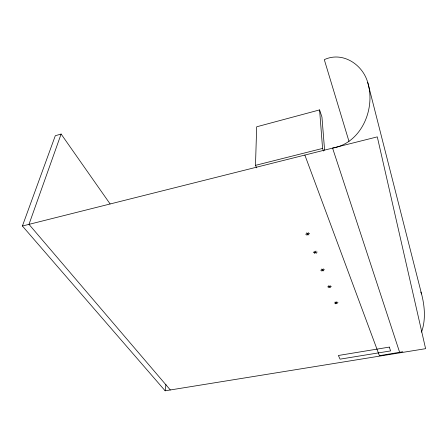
<?xml version="1.0" encoding="UTF-8"?>
<svg xmlns="http://www.w3.org/2000/svg" width="448" height="448" viewBox="0 0 448 448"><rect width="100%" height="100%" fill="white"/><g stroke="black" fill="none" stroke-linecap="round" stroke-linejoin="round"><path stroke-width="0.67" d="M256.609 167.838L255.489 165.346L256.676 126.795L319.592 109.906L321.944 117.057L324.604 150.147M165.15 390.802L22.4 226.016L377.3 136.87L425.6 348.684L165.15 390.802L165.945 384.569M110.09 203.907L61.118 134.047L28.991 224.358L170.324 389.962M421.506 332.164C425.891 319.922 424.754 306.365 421.562 293.966L367.73 82.46C362.611 64.316 342.462 51.139 324.296 59.657L348.975 141.344M22.4 226.016L55.3 135.733L61.118 134.047M308.381 232.602L307.58 233.615A1.59 1.12 -2.8 0 0 307.625 234.046A1.585 1.047 -3 0 1 307.675 234.45L306.863 235.234M315.991 251.048L315.202 252.006A1.54 1.058 -3.1 0 0 315.241 252.414A1.54 0.98 -3.2 0 1 315.286 252.795L314.485 253.523M323.31 268.8L322.538 269.707A1.501 0.997 -3.2 0 0 322.571 270.088A1.495 0.918 -3.4 0 1 322.605 270.446L321.821 271.124M330.221 285.544L329.459 286.401A1.456 0.941 -3.4 0 0 329.487 286.765A1.456 0.868 -3.5 0 1 329.515 287.101L328.742 287.739M336.902 301.745L336.157 302.562A1.417 0.89 -3.5 0 0 336.179 302.904A1.411 0.812 -3.6 0 1 336.202 303.223L335.44 303.817M255.489 165.346L322.571 148.434L319.592 109.906M304.858 155.07L379.394 355.69L402.814 351.753M337.982 302.59L336.644 302.697A1.411 0.874 -5.4 0 0 336.179 302.904A1.417 0.834 -1.4 0 1 335.72 303.089L334.365 302.971M331.341 286.44L329.963 286.546A1.456 0.924 -5.3 0 0 329.487 286.765A1.456 0.885 -1.3 0 1 329.017 286.961L327.622 286.843M324.475 269.746L323.058 269.853A1.495 0.98 -5.2 0 0 322.571 270.088A1.501 0.941 -1.1 0 1 322.09 270.295L320.656 270.183M317.201 252.056L315.739 252.162A1.54 1.042 -5.1 0 0 315.241 252.414A1.546 1.042 -0.9 0 1 314.703 252.241L314.026 251.283M309.641 233.671L308.134 233.783A1.585 1.103 -4.9 0 0 307.625 234.046A1.59 1.064 -0.6 0 1 307.121 234.282L305.603 234.17M313.275 252.521L314.748 252.633A1.54 1.002 -0.9 0 0 315.246 252.414M420.795 292.034L421.562 293.966M322.571 148.434L323.473 151.06M399.666 352.408L332.578 148.103C361.43 143.192 375.844 108.702 367.73 82.46M308.879 234.982L308.179 234.198A1.585 1.064 -5.1 0 0 307.63 234.046M316.445 253.288L315.778 252.56A1.54 1.002 -5.2 0 0 315.246 252.414M323.725 270.911L323.092 270.222A1.495 0.941 -5.4 0 0 322.577 270.088A1.501 0.98 -1.1 0 1 322.05 269.926L321.401 269.018M330.596 287.532L329.991 286.894A1.45 0.885 -5.5 0 0 329.487 286.765A1.456 0.924 -1.3 0 1 328.983 286.614L328.356 285.746M337.249 303.626L336.666 303.027A1.411 0.834 -5.5 0 0 336.185 302.904A1.417 0.874 -1.4 0 1 335.692 302.758L335.093 301.941M306.359 232.854L307.07 233.867A1.59 1.103 -0.6 0 0 307.625 234.046M389.29 347.105L338.386 355.488L340.054 359.156L390.606 350.913L389.29 347.105"/></g></svg>
